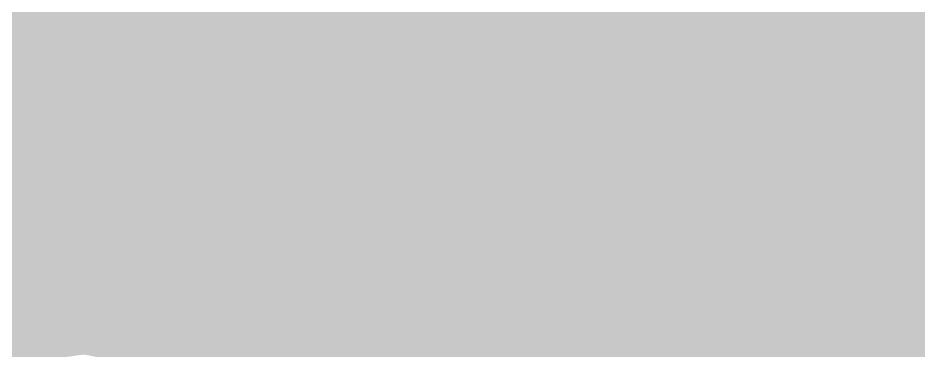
# Model space of a CAD drawing. Header units: inches. Extents: x 27328 to 121296, y -4075 to 4147.
# Drawn here: x 49625.28617 to 49625.30045, y 60.14686 to 60.15214 of the extents above; entities that cross this region are included whole.
import ezdxf

# ---------------------------------------------------------------- set-up
doc = ezdxf.new("R2010")
doc.units = ezdxf.units.IN
doc.header["$MEASUREMENT"] = 0
doc.layers.add('S-BEAM', color=12, linetype='Continuous', lineweight=9)

msp = doc.modelspace()

# ---------------------------------------------------------------- hatches: boundary and pattern name
at = {"layer": 'S-BEAM', "lineweight": 5}
h = msp.add_hatch(color=256, dxfattribs=at)
h.paths.add_polyline_path([(49625.23644017575, 60.13970695774948), (49625.23640066365, 60.1397204411224), (49625.23643701922, 60.13970772472337)], flags=0)
h.paths.add_polyline_path([(49625.23563422154, 60.13747584593991), (49625.23560713637, 60.13747584666477), (49625.23561776387, 60.13754220726241)], flags=0)
h.paths.add_polyline_path([(49625.23554083817, 60.13740822128456), (49625.23557525147, 60.13755863219169), (49625.23555648177, 60.13738993969293), (49625.23554307384, 60.13740560859168)], flags=0)
h.paths.add_polyline_path([(49625.29269488588, 60.13774506218865), (49625.29267389474, 60.13774506275194), (49625.29268009737, 60.13782216662516)], flags=0)
h.paths.add_polyline_path([(49625.29270678926, 60.13783167284643), (49625.29267937093, 60.13785105852887), (49625.29270385049, 60.13784078641029)], flags=0)
h.paths.add_polyline_path([(49625.29943385411, 60.12598479979977), (49625.6232413737, 60.13419348122668), (49625.62534065969, 60.13627299884776), (49625.62509919131, 60.1396530768048), (49625.62587090958, 60.14041088252084), (49625.62642783239, 60.14086203626358), (49625.62643554044, 60.14075414389572), (49625.64174486819, 60.15315591131403), (49624.96145767493, 60.17780351155403), (49624.98246506255, 60.15800256187956), (49625.23746186397, 60.132244736075), (49625.23662378249, 60.13493167329504), (49625.23702611794, 60.13507062025895), (49625.23558692294, 60.13505995139644), (49625.23558692291, 60.13490596325924), (49625.23534674912, 60.13487399332523), (49625.23531807962, 60.13417926862331), (49625.23480589571, 60.1341957143095), (49625.23477361666, 60.13489656227354), (49625.23464741035, 60.13491814589266), (49625.23456607852, 60.13499353526358), (49625.23456607852, 60.1351471509415), (49625.23421140699, 60.135336545767), (49625.23421140694, 60.13630247119792), (49625.23480753077, 60.1363052598828), (49625.23483737883, 60.13730842691823), (49625.23481872313, 60.1373349032076), (49625.23473701299, 60.13735912668389), (49625.23468411932, 60.13740418119973), (49625.23455601667, 60.13740357709757), (49625.23451237833, 60.13754651121088), (49625.23448403647, 60.13767923135068), (49625.23433771416, 60.13770787488498), (49625.23432315467, 60.13789360972779), (49625.23434552556, 60.13798333878779), (49625.23448403647, 60.13798910729689), (49625.23448403647, 60.14010607545912), (49625.23416768789, 60.14009988330372), (49625.23416768792, 60.13989157315662), (49625.2340162935, 60.13989157728168), (49625.23399950709, 60.1397045819698), (49625.23379102083, 60.13971632382319), (49625.23370685388, 60.1397167043077), (49625.23370685389, 60.13992093934745), (49625.23355547464, 60.13988863378751), (49625.23355521901, 60.14010160921441), (49625.23355547468, 60.14013548359718), (49625.23355521903, 60.14017957089466), (49625.23298832525, 60.14023880019307), (49625.23296718326, 60.14037059917294), (49625.23296579566, 60.14114637423611), (49625.23305457611, 60.14136283433773), (49625.23319046007, 60.14144256647129), (49625.2332689133, 60.14145335749575), (49625.23351463549, 60.14148715591192), (49625.22800338699, 60.14459153458505), (49625.22790599911, 60.14468933909927), (49625.22774217953, 60.14494136487278), (49625.22766719278, 60.14512349024786), (49625.22763548853, 60.14544771026029), (49625.22770779132, 60.14578964480285), (49625.22784300132, 60.14604409033973), (49625.22800338696, 60.14622594715367), (49625.22826333989, 60.14639638522473), (49625.22845582258, 60.14647200147399), (49625.22879969371, 60.14649742933235), (49625.22910103344, 60.14642970876871), (49625.22948563413, 60.14623640179945), (49625.23488860538, 60.14318141900004), (49625.23543467301, 60.14315245876239), (49625.23599192149, 60.14283518278967), (49625.23630927541, 60.14241271450973), (49625.23635682065, 60.14234424411946), (49625.24164299171, 60.13934991251186), (49625.24185741399, 60.13918515389504), (49625.2420380125, 60.13893088406419), (49625.24212537969, 60.13871877569999), (49625.24216065841, 60.13844894086042), (49625.24212537964, 60.1381787708448), (49625.24202194817, 60.13792667914673), (49625.24185741396, 60.13770984675996), (49625.24164299168, 60.13754305095826), (49625.24139329557, 60.13743765811238), (49625.2411253434, 60.13740084922147), (49625.24085123674, 60.13743767262157), (49625.24049148806, 60.13760287221709), (49625.23644017571, 60.13985839447992), (49625.23642354841, 60.13970631630243), (49625.23613084645, 60.13972832919302), (49625.23613084648, 60.13993258009236), (49625.2359793611, 60.13990027139608), (49625.23597936115, 60.14011326576992), (49625.23566252411, 60.14009984251733), (49625.23563422154, 60.13747584593991), (49625.23555913301, 60.13770084328988), (49625.23554773551, 60.13752639015561), (49625.23551751057, 60.1374081112769), (49625.23544332084, 60.13738057748225), (49625.23537736028, 60.13726481126644), (49625.23534172639, 60.13728559502727), (49625.23525935602, 60.13733623777738), (49625.23524293488, 60.13731037421403), (49625.23534488544, 60.13726047336336), (49625.23534730374, 60.136307784957), (49625.25927973029, 60.13641974156074), (49625.25342392284, 60.14042390489288), (49625.25349289982, 60.14048579254443), (49625.25346594216, 60.14050903973109), (49625.2534986199, 60.14053327394411), (49625.25352377424, 60.14055662262896), (49625.25962280801, 60.13642134648862), (49625.26200360393, 60.13643248392265), (49625.26200360393, 60.13665256551908), (49625.26254807665, 60.13666115976351), (49625.26254725301, 60.13670592965794), (49625.2626645275, 60.13665566232655), (49625.26274525802, 60.13670685776994), (49625.26276010316, 60.13665611015384), (49625.26286879616, 60.13667329881561), (49625.26286879613, 60.1367384655475), (49625.26293001411, 60.13673532832986), (49625.26305162227, 60.13675223677439), (49625.26307850702, 60.13665760205917), (49625.26384487574, 60.1366523547033), (49625.26384487576, 60.13644109744708), (49625.27034547769, 60.13647150745649), (49625.26898784553, 60.13735403435072), (49625.26879164133, 60.13764623919914), (49625.26872032833, 60.13781921577545), (49625.26868510943, 60.13808870038129), (49625.26875893786, 60.13845183209965), (49625.26888752342, 60.13869343860763), (49625.26904005115, 60.1388661037712), (49625.26928685838, 60.13902772823838), (49625.26947031966, 60.1390996649503), (49625.26982169336, 60.13912061929965), (49625.27008369229, 60.13905943870493), (49625.27039746256, 60.13889333868878), (49625.27286836253, 60.13734567207639), (49625.27327772816, 60.13731523020495), (49625.27380827643, 60.13701277356726), (49625.27412025162, 60.13657591414772), (49625.27417156854, 60.13648940602368), (49625.29188470947, 60.13657544162718), (49625.29191887398, 60.13757742083209), (49625.29189828438, 60.13760375814695), (49625.29182246867, 60.1376282427965), (49625.29177459623, 60.13767340647213), (49625.29163382082, 60.13767274260832), (49625.29158801628, 60.13791950604232), (49625.29157796437, 60.13794901370677), (49625.2914126231, 60.13797762483436), (49625.29140422221, 60.13819888368294), (49625.29141868628, 60.13825361998067), (49625.29157796434, 60.13825941062355), (49625.29157796428, 60.14038061321423), (49625.29123824244, 60.14037418336184), (49625.29123824244, 60.14016558135113), (49625.2910830106, 60.1401655855886), (49625.29105004332, 60.13998248366582), (49625.29078662064, 60.13998122055981), (49625.29077751012, 60.13999040149731), (49625.29077751013, 60.1401950098842), (49625.29062362861, 60.14016263045574), (49625.29062362864, 60.14037602426418), (49625.29062362867, 60.14040996376482), (49625.29062362864, 60.14043033534361), (49625.29062362867, 60.14045467400658), (49625.29007996072, 60.14051535960365), (49625.29006366132, 60.14066485392376), (49625.29006299394, 60.14142298071236), (49625.29015212272, 60.141639865859), (49625.29028853978, 60.14171975554046), (49625.29036730075, 60.14173056846064), (49625.29077751012, 60.14173399317043), (49625.29077751012, 60.14179389095003), (49625.28640331476, 60.14497989332367), (49625.28623883733, 60.14523242257), (49625.28616354906, 60.14541491292046), (49625.28613314861, 60.1457507276269), (49625.2862043108, 60.14608240559013), (49625.28634006438, 60.14633736344417), (49625.28650109484, 60.14651958706656), (49625.28676211025, 60.14669037733955), (49625.28695534931, 60.14676614007254), (49625.28721761975, 60.14680219602845), (49625.28760316381, 60.14672376503444), (49625.28786308876, 60.14658461705921), (49625.29214760291, 60.14346279014703), (49625.29250305457, 60.14343770035219), (49625.29306962967, 60.14311497423737), (49625.29339419362, 60.14266542171003), (49625.2934543361, 60.1424822982387), (49625.297575758, 60.13945124871135), (49625.29774092183, 60.13923556948203), (49625.29785190235, 60.13892937386883), (49625.29788016296, 60.13871363094032), (49625.29784474918, 60.13844294408699), (49625.29774092184, 60.13819036949661), (49625.29757575793, 60.13797312107708), (49625.29736051495, 60.13780600445617), (49625.29710986325, 60.13770040786601), (49625.29684088551, 60.13766352618502), (49625.29656571789, 60.13770042245909), (49625.29623126107, 60.13786593035251), (49625.29323921084, 60.13998087236326), (49625.29321100844, 60.14000207197444), (49625.29321100841, 60.14004120999682), (49625.29271682311, 60.14037414293879), (49625.29274943838, 60.13826810896285), (49625.29276015643, 60.13800820730772), (49625.29270464175, 60.13784078638901), (49625.29264190435, 60.13797117252977), (49625.29262562908, 60.13794592830723), (49625.29256692791, 60.13767714292228), (49625.29249997939, 60.13764959004487), (49625.29243589647, 60.13753236241515), (49625.29234828955, 60.13760516829638), (49625.29232602452, 60.1375793757124), (49625.29241688485, 60.13753227285476), (49625.29241914375, 60.13657476872357), (49625.29256692794, 60.13655099278252), (49625.29257832891, 60.13651517160847), (49625.29259486921, 60.13630122445269), (49625.29294009609, 60.1362745203131), (49625.29295863443, 60.13598905456779), (49625.29293953236, 60.1353297959157), (49625.29265027138, 60.13530039485342), (49625.2926502714, 60.13517015981365), (49625.29241862621, 60.13513806396016), (49625.29238530346, 60.13444426524751), (49625.29210688592, 60.13446327414183), (49625.29188227886, 60.1344397458865), (49625.29186221721, 60.13515900207039), (49625.29168732086, 60.13520085343558), (49625.29165097162, 60.1352673573607), (49625.29165097159, 60.13532382304533), (49625.29022112679, 60.1353004588633), (49625.29059166317, 60.13517602697252), (49625.29065117329, 60.13505850299867), (49625.28809572021, 60.12713009133477), (49625.29940435942, 60.12598777912812)], flags=0)
h.paths.add_polyline_path([(49625.28611657115, 60.12733000982456), (49625.28868889206, 60.13531009290689), (49625.27614575331, 60.13521836121513), (49625.27675039037, 60.13480513051618), (49625.27690993757, 60.13459661173924), (49625.27701023406, 60.13435338992162), (49625.27704444346, 60.13409204149365), (49625.27701023407, 60.13383037865316), (49625.27690993757, 60.13358623502931), (49625.27675039032, 60.13337624988213), (49625.27654246696, 60.13321473382743), (49625.27630033885, 60.13311269345817), (49625.27604050786, 60.13307708139313), (49625.27577489873, 60.13311270708013), (49625.27543878357, 60.13327281578571), (49625.27417465321, 60.13402786809834), (49625.27394292204, 60.13403182769211), (49625.2739192873, 60.13422708797412), (49625.2737962125, 60.13419750070815), (49625.27379621247, 60.13430438126051), (49625.27363874958, 60.13440327090824), (49625.27332237948, 60.13439158399155), (49625.27349671748, 60.13424982617369), (49625.27370917017, 60.13356553860543), (49625.27370917022, 60.13346781889135), (49625.27387198783, 60.1334685637067), (49625.27391786265, 60.13331854591671), (49625.27396259506, 60.13328822368504), (49625.27399394367, 60.13327285328788), (49625.27398791004, 60.13310321418194), (49625.27395842955, 60.13302652953309), (49625.27391786264, 60.13299607174451), (49625.27387198785, 60.13287663557524), (49625.27369687076, 60.13286573312775), (49625.27363209675, 60.13266051098332), (49625.27360256462, 60.13267881669828), (49625.2735713829, 60.13269092567258), (49625.27348440031, 60.13269053008155), (49625.2734425589, 60.13275549296096), (49625.27303548105, 60.12865136146169), (49625.28160453483, 60.12778578121396)], flags=0)
h.paths.add_polyline_path([(49625.27243649868, 60.13361874554678), (49625.27233848313, 60.13335495637666), (49625.27229037261, 60.13346107375645), (49625.27231894289, 60.13331123982583), (49625.27238481202, 60.13333038840804), (49625.27243460389, 60.13360775449581)], flags=0)
h.paths.add_polyline_path([(49625.27250902898, 60.13438329015775), (49625.27267187122, 60.13425252019747), (49625.27263905747, 60.13419920139457), (49625.27243460389, 60.13366159023819), (49625.27215565174, 60.13380823542755), (49625.27235510058, 60.13436072322715), (49625.27246977285, 60.13434753180425), (49625.27248723088, 60.13436782676081)], flags=0)
h.paths.add_polyline_path([(49625.27192943533, 60.12876308574204), (49625.27229789773, 60.13268513394556), (49625.27221105556, 60.13268473899308), (49625.27212112136, 60.13286866168685), (49625.2719803629, 60.13286802063715), (49625.27193406527, 60.13301729969352), (49625.27185800567, 60.1330447927709), (49625.2718483178, 60.13325084714832), (49625.27186438873, 60.13330916278983), (49625.2719345193, 60.13334172651422), (49625.27198036294, 60.1334599103921), (49625.27214248372, 60.13346107760034), (49625.27215565169, 60.13373306676868), (49625.27228117423, 60.1337151810801), (49625.27243649866, 60.13358915239547), (49625.27243649864, 60.13357177932735), (49625.27260223298, 60.13368376158086), (49625.27286836247, 60.13372598430147), (49625.2731480226, 60.13368626245203), (49625.27337979926, 60.13357433079035), (49625.2734162308, 60.13357432984265), (49625.27341623082, 60.133738845107), (49625.27352541428, 60.13373934559019), (49625.27351224512, 60.13381445737885), (49625.27340964624, 60.13377640086901), (49625.27321018298, 60.1342831995286), (49625.27269365067, 60.13431305680351), (49625.27250891669, 60.13439160528286), (49625.27248723088, 60.13439796630657), (49625.27243967399, 60.13436782800514), (49625.27241344133, 60.13435401195569), (49625.27237069889, 60.13439160890047), (49625.27235510061, 60.13439735763306), (49625.27205612884, 60.13439161713396), (49625.27205612882, 60.13418949712998), (49625.27190761296, 60.13418950101165), (49625.27187488828, 60.13401387434821), (49625.27162286309, 60.1340127166588), (49625.27161471741, 60.13402113130572), (49625.27161471742, 60.13421648572898), (49625.27146810565, 60.1341867924961), (49625.27146810565, 60.13439327158992), (49625.27146810569, 60.13442699574504), (49625.27146810567, 60.1344430837779), (49625.27146810567, 60.13446523426241), (49625.27093830057, 60.13452541681658), (49625.2709216812, 60.13474789372899), (49625.27092168124, 60.13522773648859), (49625.2652846673, 60.13517669322167), (49625.26528466728, 60.12943428936907), (49625.27035702426, 60.12892191867179)], flags=0)
h.paths.add_polyline_path([(49625.26119600461, 60.12984729478514), (49625.26119600458, 60.13512218894191), (49625.2611073132, 60.13518224391227), (49625.23869770249, 60.13505986957114), (49625.23964477002, 60.13202423560934), (49625.26089385756, 60.12987781537178)], flags=0)
h.paths.add_polyline_path([(49625.23499300535, 60.13414371512648), (49625.2349742119, 60.13418048771732), (49625.2350200796, 60.13414587539476)], flags=0)
h.paths.add_polyline_path([(49625.27321776663, 60.13432988861969), (49625.2732189504, 60.13436513614147), (49625.27319896571, 60.13439158722129), (49625.27315897162, 60.13439576712624), (49625.27313279086, 60.13440094015183), (49625.27314802265, 60.13437357927373), (49625.27321018299, 60.13433463933136)], flags=0)
h.paths.add_polyline_path([(49625.27111430887, 60.13439164178519), (49625.27095491739, 60.13449056709131), (49625.27129182415, 60.1344235876319), (49625.27112758091, 60.13439403023712)], flags=0)
h.paths.add_polyline_path([(49625.29199354007, 60.13441095497165), (49625.29197965631, 60.13445862164734), (49625.29236139618, 60.13444211472119), (49625.29235933458, 60.13441263908257), (49625.29203947861, 60.13441116647168)], flags=0)
h.paths.add_polyline_path([(49625.27205612882, 60.13442729640835), (49625.2720696467, 60.13446088680745), (49625.27205612882, 60.13442774586969)], flags=0)
h.paths.add_polyline_path([(49625.27154849126, 60.13447506050601), (49625.27154849123, 60.13447545151212), (49625.27146810565, 60.13447716050749)], flags=0)
h.paths.add_polyline_path([(49625.23463189883, 60.13523406369169), (49625.23456607848, 60.1352548489817), (49625.23462924892, 60.13523470952686)], flags=0)
h.paths.add_polyline_path([(49625.29295863443, 60.13532988445964), (49625.29290817414, 60.13549384048273), (49625.29291364512, 60.13543952893962), (49625.29294629853, 60.13535994856645)], flags=0)
h.paths.add_polyline_path([(49625.26254725301, 60.13670592965794), (49625.26257865742, 60.13684460660892), (49625.26255141257, 60.13685755314081), (49625.26258047465, 60.1369598909116), (49625.26267846972, 60.13701986688625), (49625.2627699514, 60.13699314696873), (49625.26276391229, 60.13689962579243), (49625.26282110718, 60.13694841984913), (49625.26288135463, 60.13700602386778), (49625.26304819802, 60.13687696207029), (49625.26304879576, 60.1368297582292), (49625.26297411974, 60.13678748228951), (49625.26291702878, 60.13679385631162), (49625.2627769567, 60.13684240943113), (49625.26274805966, 60.13677879239924), (49625.26271926165, 60.13672476126305), (49625.262640803, 60.13677879525626), (49625.26254845133, 60.1367068630101)], flags=0)
h.paths.add_polyline_path([(49625.26267846963, 60.13705114508382), (49625.26280526653, 60.13703025474751), (49625.2627739461, 60.13700872662872), (49625.26271302812, 60.13703579140003)], flags=0)
h.paths.add_polyline_path([(49625.26258047467, 60.13699207244174), (49625.26260227687, 60.13705870935422), (49625.26263193072, 60.13702309079723), (49625.26260363086, 60.13700603127822)], flags=0)
h.paths.add_polyline_path([(49625.29264190432, 60.1376480714807), (49625.29262423742, 60.13770040722304), (49625.29265595601, 60.13772851788973), (49625.29264917827, 60.13764880134354)], flags=0)
h.paths.add_polyline_path([(49625.29267720769, 60.13804509179304), (49625.29268809022, 60.13807972222075), (49625.29267718917, 60.13804537853586)], flags=0)
h.paths.add_polyline_path([(49625.23529188706, 60.13812201593855), (49625.23529770908, 60.13814934740552), (49625.23529185234, 60.13812234381223)], flags=0)
h.paths.add_polyline_path([(49625.23531198388, 60.13812211120381), (49625.23531757759, 60.13814944160703), (49625.23531197281, 60.13812234327095)], flags=0)
h.paths.add_polyline_path([(49625.234829608, 60.13836581551956), (49625.23531757762, 60.13836819397768), (49625.23531757759, 60.14011008356508), (49625.234829608, 60.14009986524358), (49625.23482960802, 60.13836820712766)], flags=0)
h.paths.add_polyline_path([(49625.29238257471, 60.13839264306762), (49625.29238710928, 60.1384198800477), (49625.2923825539, 60.13839289726631)], flags=0)
h.paths.add_polyline_path([(49625.29239815562, 60.13839271692539), (49625.29240882609, 60.13839289655841), (49625.29239814893, 60.13839289684587)], flags=0)
h.paths.add_polyline_path([(49625.29241101722, 60.13839277789366), (49625.29241477537, 60.13842487897494), (49625.29241101788, 60.1383928964995)], flags=0)
h.paths.add_polyline_path([(49625.29188064205, 60.13863673632947), (49625.29241477533, 60.13864149494062), (49625.29241477534, 60.14038463704352), (49625.29188064203, 60.14037416579946), (49625.29188064201, 60.13863927601348)], flags=0)
h.paths.add_polyline_path([(49625.23320177303, 60.14009990965906), (49625.2330065126, 60.14020742047898), (49625.23337743519, 60.14013462728271), (49625.23321803128, 60.14010312290575)], flags=0)
h.paths.add_polyline_path([(49625.23418706391, 60.14013921405208), (49625.23420247027, 60.14017330825602), (49625.23418706394, 60.14014142617972)], flags=0)
h.paths.add_polyline_path([(49625.23355862984, 60.14019249383168), (49625.23355521901, 60.14019295743407), (49625.23355547461, 60.14019257913395)], flags=0)
h.paths.add_polyline_path([(49625.29024642648, 60.14037421047711), (49625.29009464454, 60.14048214286095), (49625.29043659633, 60.14040906419687), (49625.29025906445, 60.14037652672385)], flags=0)
h.paths.add_polyline_path([(49625.29124968188, 60.14041366894938), (49625.29127902832, 60.14044789684341), (49625.29124968193, 60.14041588977484)], flags=0)
h.paths.add_polyline_path([(49625.29066087071, 60.1404666340611), (49625.29066087065, 60.14046702654527), (49625.29062362867, 60.14046765411193)], flags=0)

doc.saveas('drawing.dxf')
